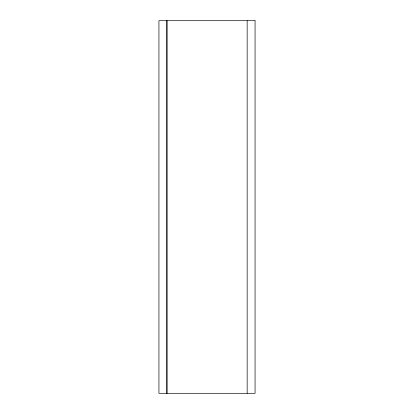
<?xml version="1.0" encoding="UTF-8"?>
<svg xmlns="http://www.w3.org/2000/svg" width="414" height="414" viewBox="0 0 414 414"><rect width="100%" height="100%" fill="white"/><g stroke="black" fill="none" stroke-linecap="round" stroke-linejoin="round"><path stroke-width="0.62" d="M247.158 20.7L247.158 393.3M167.008 20.7L167.008 393.3M166.842 20.7L166.842 393.3M255.065 20.7L158.935 20.7L158.935 393.3L255.065 393.3L255.065 20.7"/></g></svg>
